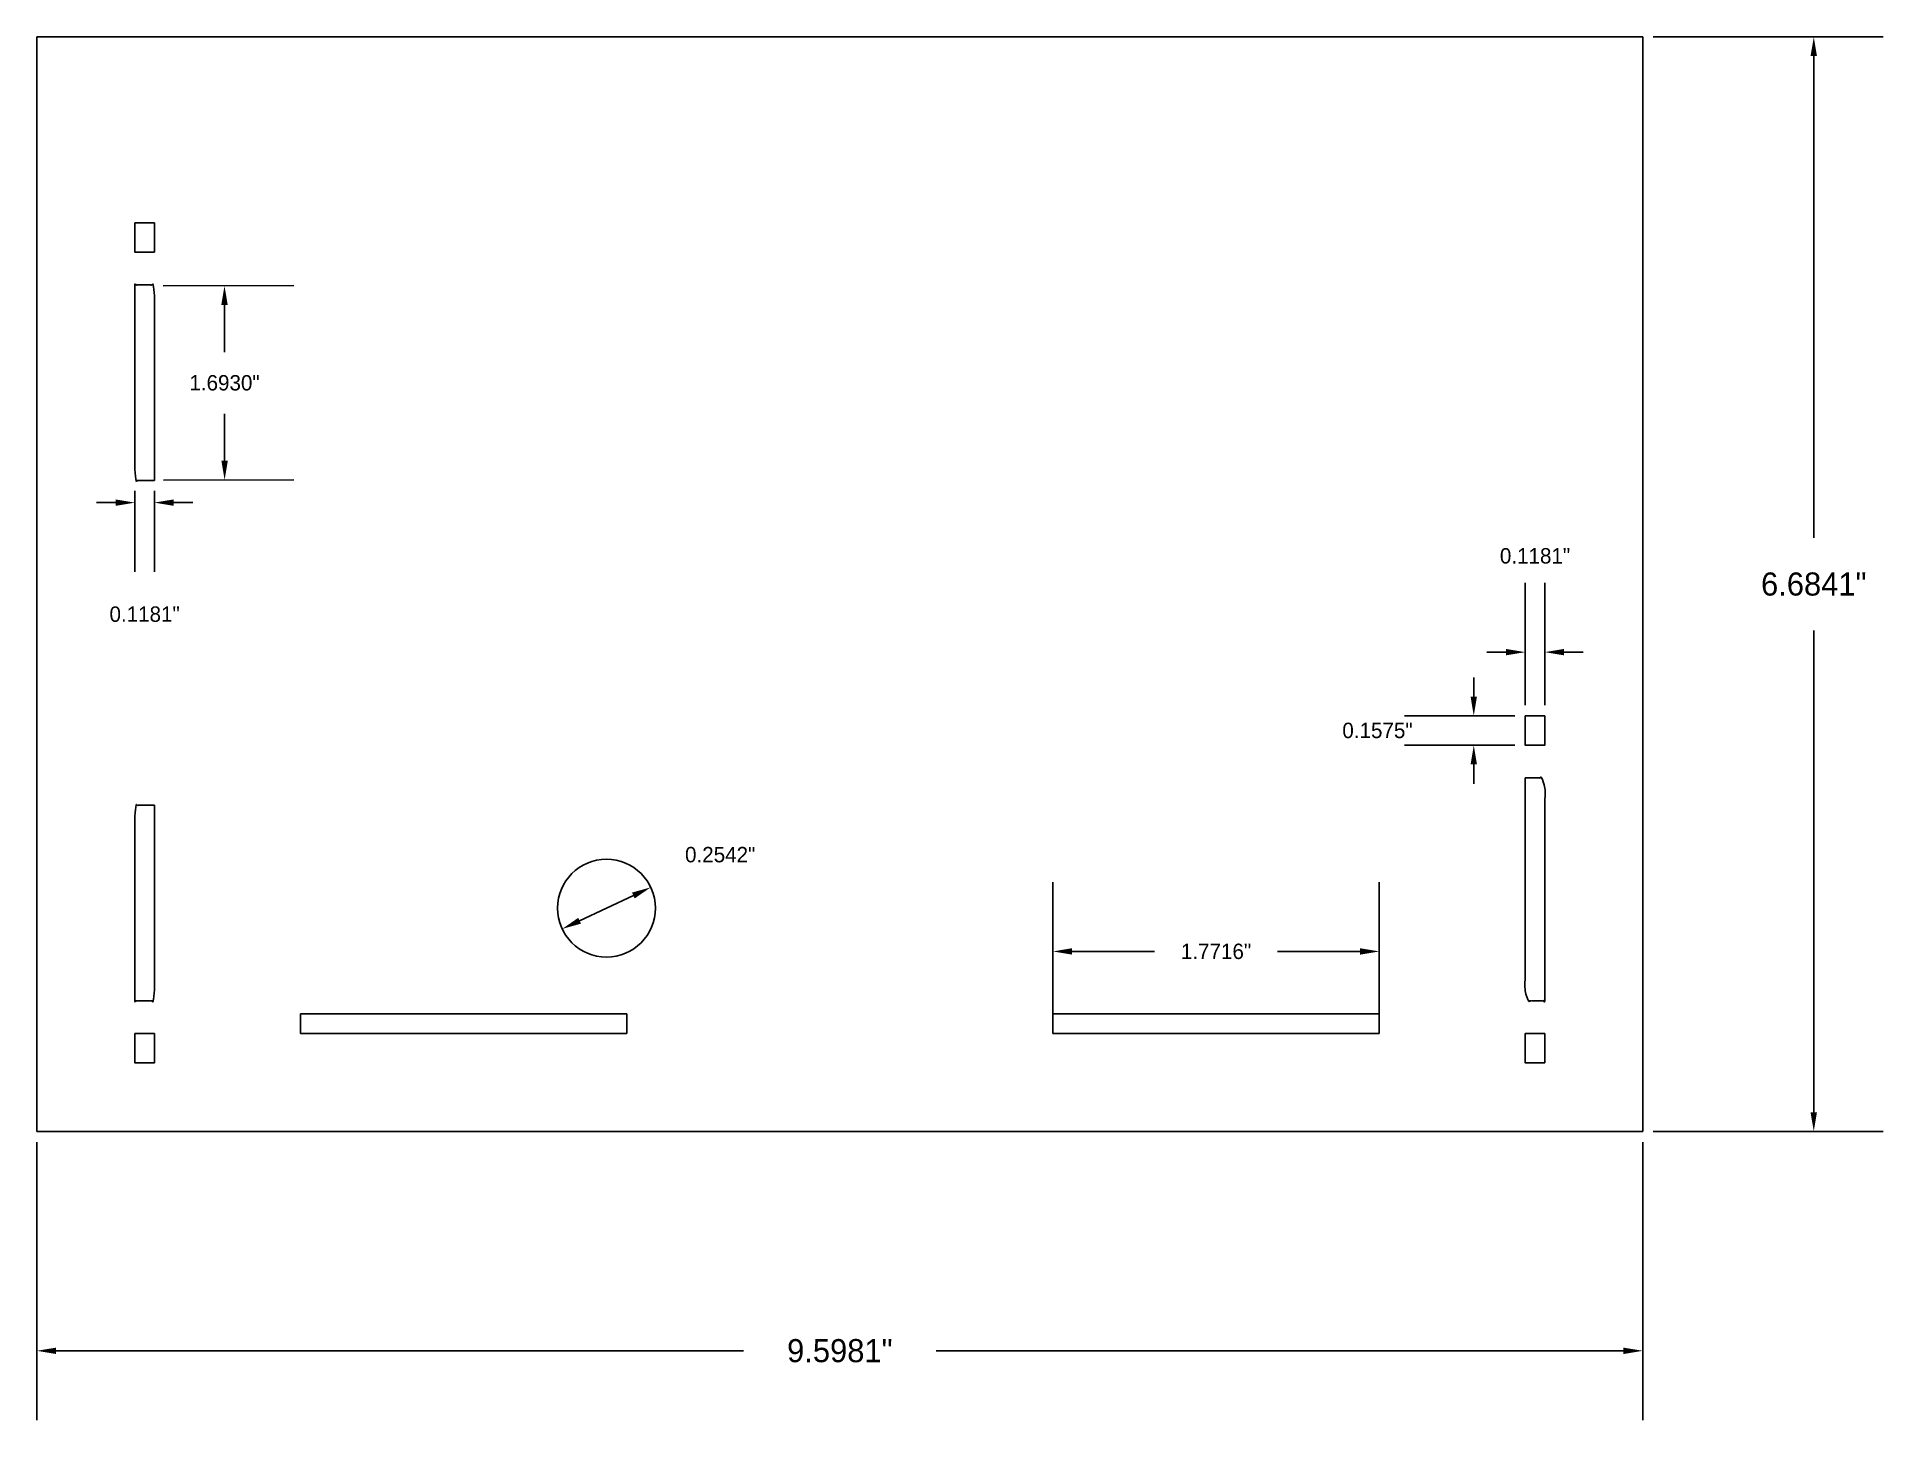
# Paper-space layout 'Layout8' of a CAD drawing. Header units: millimetres. Extents: x 3.37 to 8.17, y 1.73 to 5.32.
import ezdxf

# ---------------------------------------------------------------- set-up
doc = ezdxf.new("R2010")
doc.units = ezdxf.units.MM
doc.header["$MEASUREMENT"] = 0
doc.layers.add('CORTE', color=1, linetype='Continuous')
doc.dimstyles.new('minimize lette', dxfattribs={"dimtxt": 0.04, "dimasz": 0.05, "dimexe": 0.18, "dimexo": 0.0275, "dimgap": 0.06, "dimtad": 0, "dimtih": 1, "dimtoh": 1, "dimdec": 4, "dimzin": 0, "dimdsep": 46, "dimlunit": 3, "dimtxsty": 'Standard', "dimcen": 0, "dimadec": 0, "dimazin": 0, "dimtfac": 1, "dimtdec": 4, "dimtofl": 0, "dimtmove": 2, "dimatfit": 3, "dimfxl": 1, "dimtolj": 1, "dimtzin": 0, "dimarcsym": 0})
doc.dimstyles.new('MyStyle', dxfattribs={"dimtxt": 0.06, "dimasz": 0.05, "dimexe": 0.18, "dimexo": 0.0275, "dimgap": 0.09, "dimtad": 0, "dimtih": 1, "dimtoh": 1, "dimdec": 4, "dimzin": 0, "dimdsep": 46, "dimlunit": 3, "dimtxsty": 'Standard', "dimcen": 0, "dimadec": 0, "dimazin": 0, "dimtfac": 1, "dimtdec": 4, "dimtofl": 0, "dimtmove": 2, "dimatfit": 3, "dimfxl": 1, "dimtolj": 1, "dimtzin": 0, "dimarcsym": 0})

# ---------------------------------------------------------------- blocks, each defined once
blk = doc.blocks.new('*D83')
at = {"color": 0, "lineweight": -2, "transparency": 16777216}
for p, q in [((3.3741, 2.4523), (3.3741, 1.7299)), ((7.5444, 2.4523), (7.5444, 1.7299)), ((3.4241, 1.9099), (5.2093, 1.9099)), ((7.4944, 1.9099), (5.7093, 1.9099))]:
    blk.add_line(p, q, dxfattribs=at)
at = {"color": 0, "transparency": 16777216}
for points in [[(3.4241, 1.9182), (3.4241, 1.9016), (3.3741, 1.9099)], [(7.4944, 1.9182), (7.4944, 1.9016), (7.5444, 1.9099)]]:
    blk.add_solid(points, dxfattribs=at)
at = {"layer": 'Defpoints', "color": 0, "transparency": 16777216}
for p in [(3.3741, 2.4798), (7.5444, 2.4798), (3.3741, 1.9099)]:
    blk.add_point(p, dxfattribs=at)
at = {"color": 0, "transparency": 16777216, "insert": (5.4593, 1.9099), "char_height": 0.06, "attachment_point": 5}
blk.add_mtext('\\A1;9.5981"', dxfattribs=at)
blk = doc.blocks.new('*D84')
at = {"color": 0, "lineweight": -2, "transparency": 16777216}
for p, q in [((7.5719, 5.3236), (8.1686, 5.3236)), ((7.9886, 5.2736), (7.9886, 4.0217)), ((7.9886, 2.5298), (7.9886, 3.7817)), ((7.5719, 2.4798), (8.1686, 2.4798))]:
    blk.add_line(p, q, dxfattribs=at)
at = {"color": 0, "transparency": 16777216}
for points in [[(7.9802, 5.2736), (7.9969, 5.2736), (7.9886, 5.3236)], [(7.9802, 2.5298), (7.9969, 2.5298), (7.9886, 2.4798)]]:
    blk.add_solid(points, dxfattribs=at)
at = {"layer": 'Defpoints', "color": 0, "transparency": 16777216}
for p in [(7.5444, 5.3236), (7.5444, 2.4798), (7.9886, 2.4798)]:
    blk.add_point(p, dxfattribs=at)
at = {"color": 0, "transparency": 16777216, "insert": (7.9886, 3.9017), "char_height": 0.06, "attachment_point": 5}
blk.add_mtext('\\A1;6.6841"', dxfattribs=at)
blk = doc.blocks.new('*D85')
at = {"color": 0, "lineweight": -2, "transparency": 16777216}
blk.add_line((4.7834, 3.0272), (4.923, 3.0928), dxfattribs=at)
at = {"color": 0, "transparency": 16777216}
for points in [[(4.9195, 3.1004), (4.9266, 3.0853), (4.9683, 3.1141)], [(4.7799, 3.0348), (4.7869, 3.0197), (4.7381, 3.006)]]:
    blk.add_solid(points, dxfattribs=at)
at = {"layer": 'Defpoints', "color": 0, "transparency": 16777216}
for p in [(4.9683, 3.1141), (4.7381, 3.006)]:
    blk.add_point(p, dxfattribs=at)
at = {"color": 0, "transparency": 16777216, "insert": (5.1486, 3.1988), "char_height": 0.04, "attachment_point": 5}
blk.add_mtext('\\A1;0.2542"', dxfattribs=at)
blk = doc.blocks.new('*D86')
at = {"color": 0, "lineweight": -2, "transparency": 16777216}
for p, q in [((6.0125, 2.7616), (6.0125, 3.1275)), ((6.8601, 2.7616), (6.8601, 3.1275)), ((6.0625, 2.9475), (6.2763, 2.9475)), ((6.8101, 2.9475), (6.5963, 2.9475))]:
    blk.add_line(p, q, dxfattribs=at)
at = {"color": 0, "transparency": 16777216}
for points in [[(6.0625, 2.9559), (6.0625, 2.9392), (6.0125, 2.9475)], [(6.8101, 2.9559), (6.8101, 2.9392), (6.8601, 2.9475)]]:
    blk.add_solid(points, dxfattribs=at)
at = {"layer": 'Defpoints', "color": 0, "transparency": 16777216}
for p in [(6.8601, 2.9475), (6.0125, 2.7341), (6.8601, 2.7341)]:
    blk.add_point(p, dxfattribs=at)
at = {"color": 0, "transparency": 16777216, "insert": (6.4363, 2.9475), "char_height": 0.04, "attachment_point": 5}
blk.add_mtext('\\A1;1.7716"', dxfattribs=at)
blk = doc.blocks.new('*D87')
at = {"color": 0, "lineweight": -2, "transparency": 16777216}
for p, q in [((7.1056, 3.6096), (7.1056, 3.6596)), ((7.2118, 3.5596), (6.9256, 3.5596)), ((7.2118, 3.4834), (6.9256, 3.4834)), ((7.1056, 3.4334), (7.1056, 3.3834))]:
    blk.add_line(p, q, dxfattribs=at)
at = {"color": 0, "transparency": 16777216}
for points in [[(7.0973, 3.6096), (7.1139, 3.6096), (7.1056, 3.5596)], [(7.0973, 3.4334), (7.1139, 3.4334), (7.1056, 3.4834)]]:
    blk.add_solid(points, dxfattribs=at)
at = {"layer": 'Defpoints', "color": 0, "transparency": 16777216}
for p in [(7.2393, 3.5596), (7.1056, 3.4834), (7.2393, 3.4834)]:
    blk.add_point(p, dxfattribs=at)
at = {"color": 0, "transparency": 16777216, "insert": (6.8556, 3.5215), "char_height": 0.04, "attachment_point": 5}
blk.add_mtext('\\A1;0.1575"', dxfattribs=at)
blk = doc.blocks.new('*D88')
at = {"color": 0, "lineweight": -2, "transparency": 16777216}
for p, q in [((7.2393, 3.5871), (7.2393, 3.9051)), ((7.2901, 3.5871), (7.2901, 3.9051)), ((7.1893, 3.7251), (7.1393, 3.7251)), ((7.3401, 3.7251), (7.3901, 3.7251))]:
    blk.add_line(p, q, dxfattribs=at)
at = {"color": 0, "transparency": 16777216}
for points in [[(7.1893, 3.7334), (7.1893, 3.7168), (7.2393, 3.7251)], [(7.3401, 3.7334), (7.3401, 3.7168), (7.2901, 3.7251)]]:
    blk.add_solid(points, dxfattribs=at)
at = {"layer": 'Defpoints', "color": 0, "transparency": 16777216}
for p in [(7.2393, 3.7251), (7.2393, 3.5596), (7.2901, 3.5596)]:
    blk.add_point(p, dxfattribs=at)
at = {"color": 0, "transparency": 16777216, "insert": (7.2647, 3.9751), "char_height": 0.04, "attachment_point": 5}
blk.add_mtext('\\A1;0.1181"', dxfattribs=at)
blk = doc.blocks.new('*D89')
at = {"color": 0, "lineweight": -2, "transparency": 16777216}
for p, q in [((3.7023, 4.677), (4.0412, 4.6773)), ((3.8612, 4.6271), (3.8613, 4.5047)), ((3.8615, 4.2223), (3.8614, 4.3447)), ((3.7026, 4.1722), (4.0416, 4.1724))]:
    blk.add_line(p, q, dxfattribs=at)
at = {"color": 0, "transparency": 16777216}
for points in [[(3.8696, 4.6271), (3.8529, 4.6271), (3.8612, 4.6771)], [(3.8699, 4.2223), (3.8532, 4.2223), (3.8616, 4.1723)]]:
    blk.add_solid(points, dxfattribs=at)
at = {"layer": 'Defpoints', "color": 0, "transparency": 16777216}
for p in [(3.6748, 4.677), (3.6751, 4.1721), (3.8616, 4.1723)]:
    blk.add_point(p, dxfattribs=at)
at = {"color": 0, "transparency": 16777216, "insert": (3.8614, 4.4247), "char_height": 0.04, "attachment_point": 5}
blk.add_mtext('\\A1;1.6930"', dxfattribs=at)
blk = doc.blocks.new('*D90')
at = {"color": 0, "lineweight": -2, "transparency": 16777216}
for p, q in [((3.6286, 4.1444), (3.6286, 3.9336)), ((3.6791, 4.1439), (3.6791, 3.9336)), ((3.5786, 4.1136), (3.5286, 4.1136)), ((3.7291, 4.1136), (3.7791, 4.1136))]:
    blk.add_line(p, q, dxfattribs=at)
at = {"color": 0, "transparency": 16777216}
for points in [[(3.5786, 4.1219), (3.5786, 4.1053), (3.6286, 4.1136)], [(3.7291, 4.1219), (3.7291, 4.1053), (3.6791, 4.1136)]]:
    blk.add_solid(points, dxfattribs=at)
at = {"layer": 'Defpoints', "color": 0, "transparency": 16777216}
for p in [(3.6286, 4.1719), (3.6791, 4.1714), (3.6791, 4.1136)]:
    blk.add_point(p, dxfattribs=at)
at = {"color": 0, "transparency": 16777216, "insert": (3.6539, 3.8236), "char_height": 0.04, "attachment_point": 5}
blk.add_mtext('\\A1;0.1181"', dxfattribs=at)

psp = doc.layouts.new('Layout8')

# ---------------------------------------------------------------- linework, layer by layer
at = {"layer": 'CORTE', "color": 18, "true_color": 0x000000}
for p, q in [((4.0584, 2.78498), (4.0584, 2.73413)), ((4.90601, 2.78498), (4.0584, 2.78498)), ((4.90601, 2.73413), (4.90601, 2.78498)), ((6.86013, 2.78498), (6.01252, 2.78498)), ((6.01252, 2.78498), (6.01252, 2.73413)), ((6.86013, 2.73413), (6.86013, 2.78498)), ((4.0584, 2.73413), (4.90601, 2.73413)), ((6.01252, 2.73413), (6.86013, 2.73413))]:
    psp.add_line(p, q, dxfattribs=at)
psp.add_lwpolyline([(7.5444, 2.47984), (3.37413, 2.47984), (3.37413, 5.3236), (7.5444, 5.3236)], close=True, dxfattribs=at)
for points in [[(3.67927, 4.76417), (3.62841, 4.76417), (3.62841, 4.84045), (3.67927, 4.84045), (3.67927, 4.76417)], [(7.29012, 3.55965), (7.23926, 3.55965), (7.23926, 3.48336), (7.29012, 3.48336), (7.29012, 3.55965)], [(3.67927, 2.73413), (3.62841, 2.73413), (3.62841, 2.65784), (3.67927, 2.65784), (3.67927, 2.73413)], [(7.29012, 2.65784), (7.23926, 2.65784), (7.23926, 2.73413), (7.29012, 2.73413), (7.29012, 2.65784)]]:
    psp.add_lwpolyline(points, dxfattribs=at)
psp.add_circle((4.85322, 3.06004), 0.12714, dxfattribs=at)
for points, knots in [([(3.67927, 4.17084), (3.67927, 4.42512), (3.67927, 4.67941), (3.65384, 4.67941), (3.62841, 4.67941), (3.62841, 4.42512), (3.62841, 4.17084), (3.65384, 4.17084), (3.67927, 4.17084)], [34.2826608, 34.2826608, 34.2826608, 62.2576608, 62.2576608, 65.2576608, 65.2576608, 93.2326608, 93.2326608, 96.2326608, 96.2326608, 96.2326608]), ([(7.23926, 3.3986), (7.23926, 3.10874), (7.23926, 2.81889), (7.26469, 2.81889), (7.29012, 2.81889), (7.29012, 3.10874), (7.29012, 3.3986), (7.26469, 3.3986), (7.23926, 3.3986)], [540.3035714, 540.3035714, 540.3035714, 568.2785714, 568.2785714, 571.2785714, 571.2785714, 599.2535714, 599.2535714, 602.2535714, 602.2535714, 602.2535714]), ([(3.67927, 3.32746), (3.67927, 3.07317), (3.67927, 2.81889), (3.65384, 2.81889), (3.62841, 2.81889), (3.62841, 3.07317), (3.62841, 3.32746), (3.65384, 3.32746), (3.67927, 3.32746)], [34.2826608, 34.2826608, 34.2826608, 62.2576608, 62.2576608, 65.2576608, 65.2576608, 93.2326608, 93.2326608, 96.2326608, 96.2326608, 96.2326608])]:
    psp.add_open_spline(points, degree=2, knots=knots, dxfattribs=at)

# ---------------------------------------------------------------- dimensions: what is measured, and where the dimension line sits
for base, p1, p2, text, dimstyle, picture, middle in [((7.98855, 2.47984), (7.5444, 5.3236), (7.5444, 2.47984), '6.6841"', 'MyStyle', '*D84', (7.98855, 3.90172)), ((7.10559, 3.48336), (7.23926, 3.55965), (7.23926, 3.48336), '0.1575"', 'minimize lette', '*D87', (6.85559, 3.5215))]:
    dim = psp.add_linear_dim(base=base, p1=p1, p2=p2, angle=90, text=text, dimstyle=dimstyle)
    dim.commit()
    dim.dimension.update_dxf_attribs({"geometry": picture, "text_midpoint": middle})
dim = psp.add_aligned_dim(p1=(3.67479, 4.677), p2=(3.67514, 4.17214), distance=0.18641, text='1.6930"', dimstyle='minimize lette')
dim.commit()
dim.dimension.update_dxf_attribs({"geometry": '*D89', "text_midpoint": (3.86138, 4.4247)})
for base, p1, p2, text, dimstyle, picture, middle in [((3.67915, 4.1136), (3.62855, 4.1719), (3.67915, 4.17137), '0.1181"', 'minimize lette', '*D90', (3.65385, 3.8236)), ((7.23926, 3.7251), (7.29012, 3.55965), (7.23926, 3.55965), '0.1181"', 'minimize lette', '*D88', (7.26469, 3.9751)), ((6.86013, 2.94753), (6.01252, 2.73413), (6.86013, 2.73413), '1.7716"', 'minimize lette', '*D86', (6.43633, 2.94753)), ((3.37413, 1.9099), (7.5444, 2.47984), (3.37413, 2.47984), '9.5981"', 'MyStyle', '*D83', (5.45927, 1.9099))]:
    dim = psp.add_linear_dim(base=base, p1=p1, p2=p2, text=text, dimstyle=dimstyle)
    dim.commit()
    dim.dimension.update_dxf_attribs({"geometry": picture, "text_midpoint": middle})
dim = psp.add_diameter_dim_2p(p1=(4.73814, 3.00597), p2=(4.96829, 3.1141), text='0.2542"', dimstyle='minimize lette')
dim.commit()
dim.dimension.update_dxf_attribs({"geometry": '*D85', "text_midpoint": (5.14859, 3.19881), "dimtype": 163})

doc.saveas('drawing.dxf')
